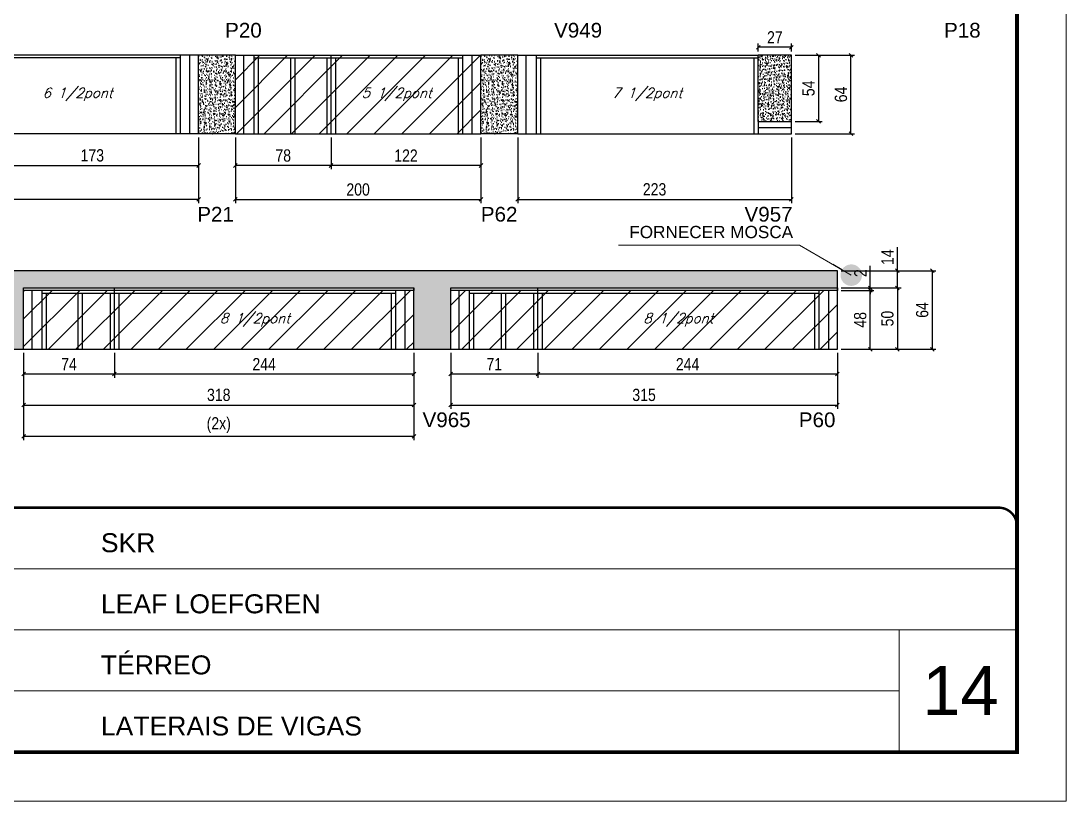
# Model space of a CAD drawing. Extents: x 3309 to 9563, y -2522 to 14608.
# Drawn here: x 5541 to 6393, y 10112 to 10748 of the extents above; entities that cross this region are included whole.
import ezdxf

# ---------------------------------------------------------------- set-up
doc = ezdxf.new("R2010")
doc.units = 0
doc.linetypes.add('CONTINUO', pattern=[0])
doc.linetypes.add('DASHED', pattern=[0.75, 0.5, -0.25])
for name, color, linetype in [('5', 5, 'Continuous'), ('COTA', 241, 'Continuous'), ('Painéis', 200, 'Continuous'), ('SARR_2.2x10', 60, 'Continuous'), ('SARR_2.2x7', 40, 'Continuous'), ('SARR_3.5x7', 81, 'Continuous'), ('texto', 7, 'Continuous')]:
    doc.layers.add(name, color=color, linetype=linetype)
for name, color, linetype, lineweight in [('CARIMBO', 255, 'Continuous', 9), ('Folhas', 255, 'Continuous', 9), ('Hachura', 251, 'Continuous', 9), ('SARRAFO DE PRESSAO', 251, 'DASHED', 9)]:
    doc.layers.add(name, color=color, linetype=linetype, lineweight=lineweight)
doc.styles.add('ARIAL', font='arial.ttf')
doc.styles.add('COTA TECNICA', font='techl___.ttf', dxfattribs={"height": 10})
doc.styles.add('Romans', font='romans.shx')
doc.styles.get("Standard").update_dxf_attribs({"font": 'arial.ttf'})
doc.dimstyles.new('3x', dxfattribs={"dimtxt": 10, "dimasz": 5, "dimexe": 7, "dimexo": 5, "dimgap": 4, "dimtad": 1, "dimdec": 4, "dimlfac": 0.333333, "dimdsep": 46, "dimtxsty": 'Standard', "dimblk": 'DOT', "dimcen": 0.09, "dimclrd": 1, "dimclre": 1, "dimclrt": 2, "dimadec": 0, "dimazin": 2, "dimtfac": 1, "dimtdec": 4, "dimtmove": 0, "dimatfit": 3, "dimldrblk": 'DOT', "dimfxl": 1, "dimtolj": 1, "dimtzin": 0, "dimlwd": 9, "dimlwe": 9, "dimarcsym": 0})
doc.dimstyles.new('PAINEL', dxfattribs={"dimtxt": 10, "dimasz": 3, "dimexe": 3, "dimexo": 3, "dimgap": 3, "dimtad": 1, "dimdec": 1, "dimzin": 12, "dimdsep": 46, "dimtxsty": 'COTA TECNICA', "dimblk1": 'OBLIQUE', "dimblk2": 'OBLIQUE', "dimsah": 1, "dimcen": 0.9, "dimclrd": 4, "dimclre": 4, "dimclrt": 240, "dimadec": 1, "dimazin": 3, "dimtfac": 1, "dimtdec": 1, "dimtmove": 0, "dimatfit": 3, "dimfxl": 1, "dimtolj": 1, "dimtzin": 12, "dimarcsym": 0})

# ---------------------------------------------------------------- blocks, each defined once
blk = doc.blocks.new('9999999999')
at = {"color": 30, "linetype": 'CONTINUO'}
for p, q in [((98564.56, 34379.64), (99583.98, 34379.64)), ((98564.56, 34329.83), (99487.98, 34329.83)), ((99583.98, 34329.83), (99487.98, 34329.83)), ((99487.98, 34329.83), (99487.98, 34230.21)), ((98564.56, 34280.02), (99487.98, 34280.02))]:
    blk.add_line(p, q, dxfattribs=at)
at = {"color": 30, "linetype": 'CONTINUO', "const_width": 2}
blk.add_lwpolyline([(99583.98, 34230.21), (99583.98, 34414.45, 0.414214), (99568.98, 34429.45), (98228.98, 34429.45, 0.414214), (98213.98, 34414.45), (98213.98, 34245.21, 0.414214), (98228.98, 34230.21), (99583.98, 34230.21)], format="xyb", dxfattribs=at)
at = {"layer": 'Folhas'}
blk.add_lwpolyline([(98138.98, 34190.21), (99623.98, 34190.21), (99623.98, 35240.21), (98138.98, 35240.21)], close=True, dxfattribs=at)
at = {"layer": 'Folhas', "color": 30, "const_width": 3}
blk.add_lwpolyline([(98213.98, 34230.21), (99583.98, 34230.21), (99583.98, 35200.21), (98213.98, 35200.21)], close=True, dxfattribs=at)
at = {"color": 7, "linetype": 'Continuous', "ltscale": 5, "style": 'ARIAL'}
for s, height, p in [('SKR', 15.483, (98837.68, 34393.13)), ('LEAF LOEFGREN', 15.4829, (98837.68, 34343.32)), ('TÉRREO', 15.483, (98837.68, 34293.51)), ('LATERAIS DE VIGAS', 15.4829, (98837.68, 34243.7))]:
    blk.add_text(s, height=height, dxfattribs=at).set_placement(p)
blk = doc.blocks.new('_Oblique')
at = {"color": 0, "linetype": 'ByBlock', "lineweight": -2}
blk.add_line((-0.5, -0.5), (0.5, 0.5), dxfattribs=at)
blk = doc.blocks.new('*D1608')
at = {"layer": 'COTA', "color": 4, "linetype": 'ByBlock', "lineweight": -2, "transparency": 16777216}
for p, q in [((5025.13, 10653.24), (5025.13, 10599.61)), ((5686.13, 10653.24), (5686.13, 10599.61)), ((5686.13, 10602.61), (5025.13, 10602.61))]:
    blk.add_line(p, q, dxfattribs=at)
at = {"layer": 'Defpoints', "color": 0, "linetype": 'ByBlock', "transparency": 16777216}
for p in [(5025.13, 10656.24), (5686.13, 10656.24), (5025.13, 10602.61)]:
    blk.add_point(p, dxfattribs=at)
at = {"layer": 'COTA', "color": 4, "linetype": 'ByBlock', "lineweight": -2, "transparency": 16777216, "xscale": 3, "yscale": 3, "zscale": 3, "rotation": 180}
blk.add_blockref('_Oblique', (5025.13, 10602.61), dxfattribs=at)
at = {"layer": 'COTA', "color": 4, "linetype": 'ByBlock', "lineweight": -2, "transparency": 16777216, "xscale": 3, "yscale": 3, "zscale": 3}
blk.add_blockref('_Oblique', (5686.13, 10602.61), dxfattribs=at)
at = {"layer": 'COTA', "color": 240, "linetype": 'ByBlock', "transparency": 16777216, "insert": (5355.63, 10610.71), "char_height": 10, "attachment_point": 5, "style": 'COTA TECNICA'}
blk.add_mtext('\\A1;661', dxfattribs=at)
blk = doc.blocks.new('*D1609')
at = {"layer": 'COTA', "color": 4, "lineweight": -2, "transparency": 16777216}
for p, q in [((5513.13, 10653.24), (5513.13, 10627.32)), ((5686.13, 10653.24), (5686.13, 10627.32)), ((5513.13, 10630.32), (5686.13, 10630.32))]:
    blk.add_line(p, q, dxfattribs=at)
at = {"layer": 'Defpoints', "color": 0, "transparency": 16777216}
for p in [(5513.13, 10656.24, 0), (5686.13, 10656.24, 0), (5686.13, 10630.32)]:
    blk.add_point(p, dxfattribs=at)
at = {"layer": 'COTA', "color": 4, "lineweight": -2, "transparency": 16777216, "xscale": 3, "yscale": 3, "zscale": 3, "rotation": 180}
blk.add_blockref('_Oblique', (5513.13, 10630.32), dxfattribs=at)
at = {"layer": 'COTA', "color": 4, "lineweight": -2, "transparency": 16777216, "xscale": 3, "yscale": 3, "zscale": 3}
blk.add_blockref('_Oblique', (5686.13, 10630.32), dxfattribs=at)
at = {"layer": 'COTA', "color": 240, "transparency": 16777216, "insert": (5599.63, 10638.54), "char_height": 10, "attachment_point": 5, "style": 'COTA TECNICA'}
blk.add_mtext('\\A1;173', dxfattribs=at)
blk = doc.blocks.new('*D1611')
at = {"layer": 'COTA', "color": 4, "linetype": 'ByBlock', "lineweight": -2, "transparency": 16777216}
for p, q in [((5716.13, 10653.24), (5716.13, 10599.61)), ((5916.13, 10653.24), (5916.13, 10599.61)), ((5716.13, 10602.61), (5916.13, 10602.61))]:
    blk.add_line(p, q, dxfattribs=at)
at = {"layer": 'Defpoints', "color": 0, "linetype": 'ByBlock', "transparency": 16777216}
for p in [(5716.13, 10656.24), (5916.13, 10656.24), (5916.13, 10602.61)]:
    blk.add_point(p, dxfattribs=at)
at = {"layer": 'COTA', "color": 4, "linetype": 'ByBlock', "lineweight": -2, "transparency": 16777216, "xscale": 3, "yscale": 3, "zscale": 3, "rotation": 180}
blk.add_blockref('_Oblique', (5716.13, 10602.61), dxfattribs=at)
at = {"layer": 'COTA', "color": 4, "linetype": 'ByBlock', "lineweight": -2, "transparency": 16777216, "xscale": 3, "yscale": 3, "zscale": 3}
blk.add_blockref('_Oblique', (5916.13, 10602.61), dxfattribs=at)
at = {"layer": 'COTA', "color": 240, "linetype": 'ByBlock', "transparency": 16777216, "insert": (5816.13, 10610.71), "char_height": 10, "attachment_point": 5, "style": 'COTA TECNICA'}
blk.add_mtext('\\A1;200', dxfattribs=at)
blk = doc.blocks.new('*D1612')
at = {"layer": 'COTA', "color": 4, "lineweight": -2, "transparency": 16777216}
for p, q in [((5794.13, 10653.24), (5794.13, 10627.32)), ((5916.13, 10653.24), (5916.13, 10627.32)), ((5916.13, 10630.32), (5794.13, 10630.32))]:
    blk.add_line(p, q, dxfattribs=at)
at = {"layer": 'Defpoints', "color": 0, "transparency": 16777216}
for p in [(5794.13, 10656.24), (5916.13, 10656.24), (5794.13, 10630.32)]:
    blk.add_point(p, dxfattribs=at)
at = {"layer": 'COTA', "color": 4, "lineweight": -2, "transparency": 16777216, "xscale": 3, "yscale": 3, "zscale": 3, "rotation": 180}
blk.add_blockref('_Oblique', (5794.13, 10630.32), dxfattribs=at)
at = {"layer": 'COTA', "color": 4, "lineweight": -2, "transparency": 16777216, "xscale": 3, "yscale": 3, "zscale": 3}
blk.add_blockref('_Oblique', (5916.13, 10630.32), dxfattribs=at)
at = {"layer": 'COTA', "color": 240, "transparency": 16777216, "insert": (5855.13, 10638.38), "char_height": 10, "attachment_point": 5, "style": 'COTA TECNICA'}
blk.add_mtext('\\A1;122', dxfattribs=at)
blk = doc.blocks.new('*D1613')
at = {"layer": 'COTA', "color": 4, "lineweight": -2, "transparency": 16777216}
for p, q in [((5716.13, 10653.24), (5716.13, 10627.32)), ((5794.13, 10653.24), (5794.13, 10627.32)), ((5794.13, 10630.32), (5716.13, 10630.32))]:
    blk.add_line(p, q, dxfattribs=at)
at = {"layer": 'Defpoints', "color": 0, "transparency": 16777216}
for p in [(5716.13, 10656.24), (5794.13, 10656.24), (5716.13, 10630.32)]:
    blk.add_point(p, dxfattribs=at)
at = {"layer": 'COTA', "color": 4, "lineweight": -2, "transparency": 16777216, "xscale": 3, "yscale": 3, "zscale": 3, "rotation": 180}
blk.add_blockref('_Oblique', (5716.13, 10630.32), dxfattribs=at)
at = {"layer": 'COTA', "color": 4, "lineweight": -2, "transparency": 16777216, "xscale": 3, "yscale": 3, "zscale": 3}
blk.add_blockref('_Oblique', (5794.13, 10630.32), dxfattribs=at)
at = {"layer": 'COTA', "color": 240, "transparency": 16777216, "insert": (5755.13, 10638.42), "char_height": 10, "attachment_point": 5, "style": 'COTA TECNICA'}
blk.add_mtext('\\A1;78', dxfattribs=at)
blk = doc.blocks.new('*D1614')
at = {"layer": 'COTA', "color": 4, "linetype": 'ByBlock', "lineweight": -2, "transparency": 16777216}
for p, q in [((5946.13, 10653.24), (5946.13, 10599.61)), ((6169.13, 10653.24), (6169.13, 10599.61)), ((5946.13, 10602.61), (6169.13, 10602.61))]:
    blk.add_line(p, q, dxfattribs=at)
at = {"layer": 'Defpoints', "color": 0, "linetype": 'ByBlock', "transparency": 16777216}
for p in [(5946.13, 10656.24), (6169.13, 10656.24), (6169.13, 10602.61)]:
    blk.add_point(p, dxfattribs=at)
at = {"layer": 'COTA', "color": 4, "linetype": 'ByBlock', "lineweight": -2, "transparency": 16777216, "xscale": 3, "yscale": 3, "zscale": 3, "rotation": 180}
blk.add_blockref('_Oblique', (5946.13, 10602.61), dxfattribs=at)
at = {"layer": 'COTA', "color": 4, "linetype": 'ByBlock', "lineweight": -2, "transparency": 16777216, "xscale": 3, "yscale": 3, "zscale": 3}
blk.add_blockref('_Oblique', (6169.13, 10602.61), dxfattribs=at)
at = {"layer": 'COTA', "color": 240, "linetype": 'ByBlock', "transparency": 16777216, "insert": (6057.63, 10610.83), "char_height": 10, "attachment_point": 5, "style": 'COTA TECNICA'}
blk.add_mtext('\\A1;223', dxfattribs=at)
blk = doc.blocks.new('*D1616')
at = {"layer": 'COTA', "color": 4, "lineweight": -2, "transparency": 16777216}
for p, q in [((6172.13, 10720.24), (6220.57, 10720.24)), ((6217.57, 10656.24), (6217.57, 10720.24)), ((6172.13, 10656.24), (6220.57, 10656.24))]:
    blk.add_line(p, q, dxfattribs=at)
at = {"layer": 'Defpoints', "color": 0, "transparency": 16777216}
for p in [(6169.13, 10720.24, 0), (6217.57, 10720.24), (6169.13, 10656.24, 0)]:
    blk.add_point(p, dxfattribs=at)
at = {"layer": 'COTA', "color": 4, "lineweight": -2, "transparency": 16777216, "xscale": 3, "yscale": 3, "zscale": 3}
for p, rotation in [((6217.57, 10720.24), 90), ((6217.57, 10656.24), 270)]:
    blk.add_blockref('_Oblique', p, dxfattribs=dict(at, rotation=rotation))
at = {"layer": 'COTA', "color": 240, "transparency": 16777216, "insert": (6209.47, 10688.24), "char_height": 10, "attachment_point": 5, "rotation": 90, "style": 'COTA TECNICA'}
blk.add_mtext('\\A1;64', dxfattribs=at)
blk = doc.blocks.new('*D1617')
at = {"layer": 'COTA', "color": 4, "lineweight": -2, "transparency": 16777216}
for p, q in [((6172.13, 10720.24), (6194.17, 10720.24)), ((6191.17, 10720.24), (6191.17, 10666.24)), ((6172.13, 10666.24), (6194.17, 10666.24))]:
    blk.add_line(p, q, dxfattribs=at)
at = {"layer": 'Defpoints', "color": 0, "transparency": 16777216}
for p in [(6169.13, 10720.24, 0), (6169.13, 10666.24, 0), (6191.17, 10666.24)]:
    blk.add_point(p, dxfattribs=at)
at = {"layer": 'COTA', "color": 4, "lineweight": -2, "transparency": 16777216, "xscale": 3, "yscale": 3, "zscale": 3}
for p, rotation in [((6191.17, 10720.24), 90), ((6191.17, 10666.24), 270)]:
    blk.add_blockref('_Oblique', p, dxfattribs=dict(at, rotation=rotation))
at = {"layer": 'COTA', "color": 240, "transparency": 16777216, "insert": (6183.06, 10693.24), "char_height": 10, "attachment_point": 5, "rotation": 90, "style": 'COTA TECNICA'}
blk.add_mtext('\\A1;54', dxfattribs=at)
blk = doc.blocks.new('*D1618')
at = {"layer": 'COTA', "color": 4, "lineweight": -2, "transparency": 16777216}
for p, q in [((6142.13, 10723.24), (6142.13, 10729.71)), ((6169.13, 10723.24), (6169.13, 10729.71)), ((6169.13, 10726.71), (6142.13, 10726.71))]:
    blk.add_line(p, q, dxfattribs=at)
at = {"layer": 'Defpoints', "color": 0, "transparency": 16777216}
for p in [(6142.13, 10726.71), (6142.13, 10720.24, 0), (6169.13, 10720.24, 0)]:
    blk.add_point(p, dxfattribs=at)
at = {"layer": 'COTA', "color": 4, "lineweight": -2, "transparency": 16777216, "xscale": 3, "yscale": 3, "zscale": 3, "rotation": 180}
blk.add_blockref('_Oblique', (6142.13, 10726.71), dxfattribs=at)
at = {"layer": 'COTA', "color": 4, "lineweight": -2, "transparency": 16777216, "xscale": 3, "yscale": 3, "zscale": 3}
blk.add_blockref('_Oblique', (6169.13, 10726.71), dxfattribs=at)
at = {"layer": 'COTA', "color": 240, "transparency": 16777216, "insert": (6155.63, 10734.79), "char_height": 10, "attachment_point": 5, "style": 'COTA TECNICA'}
blk.add_mtext('\\A1;27', dxfattribs=at)
blk = doc.blocks.new('*D1622')
at = {"layer": 'COTA', "color": 4, "linetype": 'ByBlock', "lineweight": -2, "transparency": 16777216}
for p, q in [((5543.63, 10477.52), (5543.63, 10432.03)), ((5861.59, 10477.52), (5861.59, 10432.03)), ((5543.63, 10435.03), (5861.59, 10435.03))]:
    blk.add_line(p, q, dxfattribs=at)
at = {"layer": 'Defpoints', "color": 0, "linetype": 'ByBlock', "transparency": 16777216}
for p in [(5543.63, 10480.52), (5861.59, 10480.52), (5861.59, 10435.03)]:
    blk.add_point(p, dxfattribs=at)
at = {"layer": 'COTA', "color": 4, "linetype": 'ByBlock', "lineweight": -2, "transparency": 16777216, "xscale": 3, "yscale": 3, "zscale": 3, "rotation": 180}
blk.add_blockref('_Oblique', (5543.63, 10435.03), dxfattribs=at)
at = {"layer": 'COTA', "color": 4, "linetype": 'ByBlock', "lineweight": -2, "transparency": 16777216, "xscale": 3, "yscale": 3, "zscale": 3}
blk.add_blockref('_Oblique', (5861.59, 10435.03), dxfattribs=at)
at = {"layer": 'COTA', "color": 240, "linetype": 'ByBlock', "transparency": 16777216, "insert": (5702.61, 10443.27), "char_height": 10, "attachment_point": 5, "style": 'COTA TECNICA'}
blk.add_mtext('\\A1;318', dxfattribs=at)
blk = doc.blocks.new('*D1623')
at = {"layer": 'COTA', "color": 4, "lineweight": -2, "transparency": 16777216}
for p, q in [((5617.59, 10477.52), (5617.59, 10457.28)), ((5861.59, 10477.52), (5861.59, 10457.28)), ((5861.59, 10460.28), (5617.59, 10460.28))]:
    blk.add_line(p, q, dxfattribs=at)
at = {"layer": 'Defpoints', "color": 0, "transparency": 16777216}
for p in [(5617.59, 10480.52), (5861.59, 10480.52), (5617.59, 10460.28)]:
    blk.add_point(p, dxfattribs=at)
at = {"layer": 'COTA', "color": 4, "lineweight": -2, "transparency": 16777216, "xscale": 3, "yscale": 3, "zscale": 3, "rotation": 180}
blk.add_blockref('_Oblique', (5617.59, 10460.28), dxfattribs=at)
at = {"layer": 'COTA', "color": 4, "lineweight": -2, "transparency": 16777216, "xscale": 3, "yscale": 3, "zscale": 3}
blk.add_blockref('_Oblique', (5861.59, 10460.28), dxfattribs=at)
at = {"layer": 'COTA', "color": 240, "transparency": 16777216, "insert": (5739.59, 10468.35), "char_height": 10, "attachment_point": 5, "style": 'COTA TECNICA'}
blk.add_mtext('\\A1;244', dxfattribs=at)
blk = doc.blocks.new('*D1624')
at = {"layer": 'COTA', "color": 4, "lineweight": -2, "transparency": 16777216}
for p, q in [((5543.63, 10477.52), (5543.63, 10457.28)), ((5617.59, 10477.52), (5617.59, 10457.28)), ((5617.59, 10460.28), (5543.63, 10460.28))]:
    blk.add_line(p, q, dxfattribs=at)
at = {"layer": 'Defpoints', "color": 0, "transparency": 16777216}
for p in [(5543.63, 10480.52), (5617.59, 10480.52), (5543.63, 10460.28)]:
    blk.add_point(p, dxfattribs=at)
at = {"layer": 'COTA', "color": 4, "lineweight": -2, "transparency": 16777216, "xscale": 3, "yscale": 3, "zscale": 3, "rotation": 180}
blk.add_blockref('_Oblique', (5543.63, 10460.28), dxfattribs=at)
at = {"layer": 'COTA', "color": 4, "lineweight": -2, "transparency": 16777216, "xscale": 3, "yscale": 3, "zscale": 3}
blk.add_blockref('_Oblique', (5617.59, 10460.28), dxfattribs=at)
at = {"layer": 'COTA', "color": 240, "transparency": 16777216, "insert": (5580.61, 10468.35), "char_height": 10, "attachment_point": 5, "style": 'COTA TECNICA'}
blk.add_mtext('\\A1;74', dxfattribs=at)
blk = doc.blocks.new('*D1625')
at = {"layer": 'COTA', "color": 4, "linetype": 'ByBlock', "lineweight": -2, "transparency": 16777216}
for p, q in [((5891.59, 10477.52), (5891.59, 10432.03)), ((6206.55, 10477.52), (6206.55, 10432.03)), ((5891.59, 10435.03), (6206.55, 10435.03))]:
    blk.add_line(p, q, dxfattribs=at)
at = {"layer": 'Defpoints', "color": 0, "linetype": 'ByBlock', "transparency": 16777216}
for p in [(5891.59, 10480.52), (6206.55, 10480.52), (6206.55, 10435.03)]:
    blk.add_point(p, dxfattribs=at)
at = {"layer": 'COTA', "color": 4, "linetype": 'ByBlock', "lineweight": -2, "transparency": 16777216, "xscale": 3, "yscale": 3, "zscale": 3, "rotation": 180}
blk.add_blockref('_Oblique', (5891.59, 10435.03), dxfattribs=at)
at = {"layer": 'COTA', "color": 4, "linetype": 'ByBlock', "lineweight": -2, "transparency": 16777216, "xscale": 3, "yscale": 3, "zscale": 3}
blk.add_blockref('_Oblique', (6206.55, 10435.03), dxfattribs=at)
at = {"layer": 'COTA', "color": 240, "linetype": 'ByBlock', "transparency": 16777216, "insert": (6049.07, 10443.25), "char_height": 10, "attachment_point": 5, "style": 'COTA TECNICA'}
blk.add_mtext('\\A1;315', dxfattribs=at)
blk = doc.blocks.new('*D1626')
at = {"layer": 'COTA', "color": 4, "lineweight": -2, "transparency": 16777216}
for p, q in [((5962.55, 10477.52), (5962.55, 10457.28)), ((6206.55, 10477.52), (6206.55, 10457.28)), ((6206.55, 10460.28), (5962.55, 10460.28))]:
    blk.add_line(p, q, dxfattribs=at)
at = {"layer": 'Defpoints', "color": 0, "transparency": 16777216}
for p in [(5962.55, 10480.52), (6206.55, 10480.52), (5962.55, 10460.28)]:
    blk.add_point(p, dxfattribs=at)
at = {"layer": 'COTA', "color": 4, "lineweight": -2, "transparency": 16777216, "xscale": 3, "yscale": 3, "zscale": 3, "rotation": 180}
blk.add_blockref('_Oblique', (5962.55, 10460.28), dxfattribs=at)
at = {"layer": 'COTA', "color": 4, "lineweight": -2, "transparency": 16777216, "xscale": 3, "yscale": 3, "zscale": 3}
blk.add_blockref('_Oblique', (6206.55, 10460.28), dxfattribs=at)
at = {"layer": 'COTA', "color": 240, "transparency": 16777216, "insert": (6084.55, 10468.35), "char_height": 10, "attachment_point": 5, "style": 'COTA TECNICA'}
blk.add_mtext('\\A1;244', dxfattribs=at)
blk = doc.blocks.new('*D1627')
at = {"layer": 'COTA', "color": 4, "lineweight": -2, "transparency": 16777216}
for p, q in [((5891.59, 10477.52), (5891.59, 10457.28)), ((5962.55, 10477.52), (5962.55, 10457.28)), ((5962.55, 10460.28), (5891.59, 10460.28))]:
    blk.add_line(p, q, dxfattribs=at)
at = {"layer": 'Defpoints', "color": 0, "transparency": 16777216}
for p in [(5891.59, 10480.52), (5962.55, 10480.52), (5891.59, 10460.28)]:
    blk.add_point(p, dxfattribs=at)
at = {"layer": 'COTA', "color": 4, "lineweight": -2, "transparency": 16777216, "xscale": 3, "yscale": 3, "zscale": 3, "rotation": 180}
blk.add_blockref('_Oblique', (5891.59, 10460.28), dxfattribs=at)
at = {"layer": 'COTA', "color": 4, "lineweight": -2, "transparency": 16777216, "xscale": 3, "yscale": 3, "zscale": 3}
blk.add_blockref('_Oblique', (5962.55, 10460.28), dxfattribs=at)
at = {"layer": 'COTA', "color": 240, "transparency": 16777216, "insert": (5927.07, 10468.35), "char_height": 10, "attachment_point": 5, "style": 'COTA TECNICA'}
blk.add_mtext('\\A1;71', dxfattribs=at)
blk = doc.blocks.new('*D1628')
at = {"layer": 'COTA', "color": 4, "lineweight": -2, "transparency": 16777216}
for p, q in [((5543.63, 10477.52), (5543.63, 10406.41)), ((5861.59, 10477.52), (5861.59, 10406.41)), ((5861.59, 10409.41), (5543.63, 10409.41))]:
    blk.add_line(p, q, dxfattribs=at)
at = {"layer": 'Defpoints', "color": 0, "transparency": 16777216}
for p in [(5543.63, 10480.52, 0), (5861.59, 10480.52, 0), (5543.63, 10409.41)]:
    blk.add_point(p, dxfattribs=at)
at = {"layer": 'COTA', "color": 4, "lineweight": -2, "transparency": 16777216, "xscale": 3, "yscale": 3, "zscale": 3, "rotation": 180}
blk.add_blockref('_Oblique', (5543.63, 10409.41), dxfattribs=at)
at = {"layer": 'COTA', "color": 4, "lineweight": -2, "transparency": 16777216, "xscale": 3, "yscale": 3, "zscale": 3}
blk.add_blockref('_Oblique', (5861.59, 10409.41), dxfattribs=at)
at = {"layer": 'COTA', "color": 240, "transparency": 16777216, "insert": (5702.61, 10418.63), "char_height": 10, "attachment_point": 5, "style": 'COTA TECNICA'}
blk.add_mtext('\\A1;(2x)', dxfattribs=at)
blk = doc.blocks.new('_Dot')
at = {"color": 0, "linetype": 'ByBlock', "lineweight": -2}
blk.add_line((-0.5, 0), (-1, 0), dxfattribs=at)
at = {"color": 0, "linetype": 'ByBlock', "const_width": 0.5}
blk.add_lwpolyline([(-0.25, 0, 1), (0.25, 0, 1)], format="xyb", close=True, dxfattribs=at)
blk = doc.blocks.new('*D2584')
at = {"layer": 'COTA', "color": 4, "lineweight": -2, "transparency": 16777216}
for p, q in [((6209.55, 10530.52), (6258.43, 10530.52)), ((6255.43, 10530.52), (6255.43, 10480.52)), ((6209.55, 10480.52), (6258.43, 10480.52))]:
    blk.add_line(p, q, dxfattribs=at)
at = {"layer": 'Defpoints', "color": 0, "transparency": 16777216}
for p in [(6206.55, 10530.52, 0), (6206.55, 10480.52, 0), (6255.43, 10480.52)]:
    blk.add_point(p, dxfattribs=at)
at = {"layer": 'COTA', "color": 4, "lineweight": -2, "transparency": 16777216, "xscale": 3, "yscale": 3, "zscale": 3}
for p, rotation in [((6255.43, 10530.52), 90), ((6255.43, 10480.52), 270)]:
    blk.add_blockref('_Oblique', p, dxfattribs=dict(at, rotation=rotation))
at = {"layer": 'COTA', "color": 240, "transparency": 16777216, "insert": (6247.32, 10505.52), "char_height": 10, "attachment_point": 5, "rotation": 90, "style": 'COTA TECNICA'}
blk.add_mtext('\\A1;50', dxfattribs=at)
blk = doc.blocks.new('*D2585')
at = {"layer": 'COTA', "color": 4, "lineweight": -2, "transparency": 16777216}
for p, q in [((6255.43, 10544.52), (6255.43, 10563.64)), ((6209.55, 10544.52), (6258.43, 10544.52)), ((6255.43, 10530.52), (6255.43, 10544.52)), ((6209.55, 10530.52), (6258.43, 10530.52))]:
    blk.add_line(p, q, dxfattribs=at)
at = {"layer": 'Defpoints', "color": 0, "transparency": 16777216}
for p in [(6206.55, 10544.52, 0), (6255.43, 10544.52), (6206.55, 10530.52, 0)]:
    blk.add_point(p, dxfattribs=at)
at = {"layer": 'COTA', "color": 4, "lineweight": -2, "transparency": 16777216, "xscale": 3, "yscale": 3, "zscale": 3}
for p, rotation in [((6255.43, 10544.52), 90), ((6255.43, 10530.52), 270)]:
    blk.add_blockref('_Oblique', p, dxfattribs=dict(at, rotation=rotation))
at = {"layer": 'COTA', "color": 240, "transparency": 16777216, "insert": (6247.36, 10555.58), "char_height": 10, "attachment_point": 5, "rotation": 90, "style": 'COTA TECNICA'}
blk.add_mtext('\\A1;14', dxfattribs=at)
blk = doc.blocks.new('*D2586')
at = {"layer": 'COTA', "color": 4, "lineweight": -2, "transparency": 16777216}
for p, q in [((6209.55, 10528.52), (6236.3, 10528.52)), ((6233.3, 10480.52), (6233.3, 10528.52)), ((6209.55, 10480.52), (6236.3, 10480.52))]:
    blk.add_line(p, q, dxfattribs=at)
at = {"layer": 'Defpoints', "color": 0, "transparency": 16777216}
for p in [(6206.55, 10528.52, 0), (6233.3, 10528.52), (6206.55, 10480.52, 0)]:
    blk.add_point(p, dxfattribs=at)
at = {"layer": 'COTA', "color": 4, "lineweight": -2, "transparency": 16777216, "xscale": 3, "yscale": 3, "zscale": 3}
for p, rotation in [((6233.3, 10528.52), 90), ((6233.3, 10480.52), 270)]:
    blk.add_blockref('_Oblique', p, dxfattribs=dict(at, rotation=rotation))
at = {"layer": 'COTA', "color": 240, "transparency": 16777216, "insert": (6225.2, 10504.52), "char_height": 10, "attachment_point": 5, "rotation": 90, "style": 'COTA TECNICA'}
blk.add_mtext('\\A1;48', dxfattribs=at)
blk = doc.blocks.new('*D2587')
at = {"layer": 'COTA', "color": 4, "lineweight": -2, "transparency": 16777216}
for p, q in [((6233.3, 10530.52), (6233.3, 10548.63)), ((6209.55, 10530.52), (6236.3, 10530.52)), ((6209.55, 10528.52), (6236.3, 10528.52)), ((6233.3, 10528.52), (6233.3, 10530.52)), ((6233.3, 10528.52), (6233.3, 10525.52))]:
    blk.add_line(p, q, dxfattribs=at)
at = {"layer": 'Defpoints', "color": 0, "transparency": 16777216}
for p in [(6206.55, 10530.52, 0), (6206.55, 10528.52, 0), (6233.3, 10530.52)]:
    blk.add_point(p, dxfattribs=at)
at = {"layer": 'COTA', "color": 4, "lineweight": -2, "transparency": 16777216, "xscale": 3, "yscale": 3, "zscale": 3}
for p, rotation in [((6233.3, 10530.52), 270), ((6233.3, 10528.52), 90)]:
    blk.add_blockref('_Oblique', p, dxfattribs=dict(at, rotation=rotation))
at = {"layer": 'COTA', "color": 240, "transparency": 16777216, "insert": (6225.3, 10542.58), "char_height": 10, "attachment_point": 5, "rotation": 90, "style": 'COTA TECNICA'}
blk.add_mtext('\\A1;2', dxfattribs=at)
blk = doc.blocks.new('*D2583')
at = {"layer": 'COTA', "color": 4, "lineweight": -2, "transparency": 16777216}
for p, q in [((6209.55, 10544.52), (6286.79, 10544.52)), ((6283.79, 10544.52), (6283.79, 10480.52)), ((6209.55, 10480.52), (6286.79, 10480.52))]:
    blk.add_line(p, q, dxfattribs=at)
at = {"layer": 'Defpoints', "color": 0, "transparency": 16777216}
for p in [(6206.55, 10544.52, 0), (6206.55, 10480.52, 0), (6283.79, 10480.52)]:
    blk.add_point(p, dxfattribs=at)
at = {"layer": 'COTA', "color": 4, "lineweight": -2, "transparency": 16777216, "xscale": 3, "yscale": 3, "zscale": 3}
for p, rotation in [((6283.79, 10544.52), 90), ((6283.79, 10480.52), 270)]:
    blk.add_blockref('_Oblique', p, dxfattribs=dict(at, rotation=rotation))
at = {"layer": 'COTA', "color": 240, "transparency": 16777216, "insert": (6275.69, 10512.52), "char_height": 10, "attachment_point": 5, "rotation": 90, "style": 'COTA TECNICA'}
blk.add_mtext('\\A1;64', dxfattribs=at)

msp = doc.modelspace()

# ---------------------------------------------------------------- hatches: boundary and pattern name
at = {"layer": 'COTA'}
h = msp.add_hatch(dxfattribs=at)
h.set_pattern_fill('AR-CONC', color=256, scale=0.03)
h.paths.add_polyline_path([(5716.13, 10720.24), (5686.13, 10720.24), (5686.13, 10656.24), (5716.13, 10656.24)])
h = msp.add_hatch(dxfattribs=at)
h.set_pattern_fill('AR-CONC', color=256, scale=0.03)
h.set_pattern_definition([(50, (230, -7e-12), (5.46554, -0.4781726), [0.5715, -6.2865]), (355, (230, -7e-12), (-1.0573026, 5.7317054), [0.4572, -5.0292175]), (100.451445, (230.4555, -0.04), (4.4082374, 5.2535326), [0.4857003, -5.3427073]), (46.1842, (230, 1.524), (8.1323712, -1.26127), [0.85725, -9.42975]), (96.63556, (230.678, 1.419), (7.122124, 7.4227837), [0.7285507, -8.014068]), (351.18415, (230, 1.524), (7.122124, 7.422784), [0.685799, -7.543792]), (21, (230.762, 1.143), (4.5484317, -3.067956), [0.5715, -6.2865]), (326, (230.762, 1.143), (1.8540609, 5.525639), [0.4572, -5.0292]), (71.451445, (231.141, 0.8873), (6.4024926, 2.457683), [0.4857003, -5.3426981]), (37.5, (230, -7e-12), (0.0926581, 2.53665117), [0, -4.96824, 0, -5.1054, 0, -5.04825]), (7.5, (230, -7e-12), (2.0045899, 3.00541724), [0, -2.91084, 0, -4.85394, 0, -1.92405]), (327.5, (228.3007, -7e-12), (4.06771786, -0.17186232), [0, -1.905, 0, -5.9436, 0, -7.8867]), (317.5, (227.5387, -7e-12), (4.4438754, 0.7627947), [0, -2.4765, 0, -3.94716, 0, -5.6007])])
h.paths.add_polyline_path([(5946.13, 10720.24), (5916.13, 10720.24), (5916.13, 10656.24), (5946.13, 10656.24)])
h = msp.add_hatch(dxfattribs=at)
h.set_pattern_fill('AR-CONC', color=256, scale=0.03)
h.paths.add_polyline_path([(6169.13, 10720.24), (6142.13, 10720.24), (6142.13, 10666.24), (6169.13, 10666.24)])
h = msp.add_hatch(dxfattribs=at)
h.set_pattern_fill('AR-CONC', color=256, scale=0.03)
h.paths.add_polyline_path([(5861.59, 10480.52), (5891.59, 10480.52), (5891.59, 10530.52), (6206.55, 10530.52), (6206.55, 10544.52), (5221.13, 10544.52), (5221.13, 10480.52), (5251.13, 10480.52), (5251.13, 10530.52), (5513.63, 10530.52), (5513.63, 10480.52), (5543.63, 10480.52), (5543.63, 10530.52), (5861.59, 10530.52)])
at = {"layer": 'Hachura'}
h = msp.add_hatch(dxfattribs=at)
h.set_pattern_fill('ANSI31', color=256, scale=5)
h.paths.add_polyline_path([(5794.13, 10720.24), (5716.13, 10720.24), (5716.13, 10656.24), (5794.13, 10656.24)])
h.paths.add_polyline_path([(5916.13, 10720.24), (5794.13, 10720.24), (5794.13, 10656.24), (5916.13, 10656.24)])
h.paths.add_polyline_path([(5373.13, 10530.52), (5251.13, 10530.52), (5251.13, 10480.52), (5373.13, 10480.52)])
h.paths.add_polyline_path([(5513.63, 10530.52), (5373.13, 10530.52), (5373.13, 10480.52), (5513.63, 10480.52)])
h.paths.add_polyline_path([(5617.59, 10528.52), (5543.63, 10528.52), (5543.63, 10480.52), (5617.59, 10480.52)])
h.paths.add_polyline_path([(5861.59, 10528.52), (5617.59, 10528.52), (5617.59, 10480.52), (5861.59, 10480.52)])
h.paths.add_polyline_path([(5965.55, 10528.52), (5891.59, 10528.52), (5891.59, 10480.52), (5965.55, 10480.52)])
h.paths.add_polyline_path([(6206.55, 10528.52), (5965.55, 10528.52), (5965.55, 10480.52), (6206.55, 10480.52)])

# ---------------------------------------------------------------- linework, layer by layer
at = {"layer": 'COTA'}
for p, q in [((5716.13, 10720.24, 0), (5686.13, 10720.24, 0)), ((5946.13, 10720.24, 0), (5916.13, 10720.24, 0)), ((6169.13, 10720.24, 0), (6142.13, 10720.24, 0)), ((6169.13, 10666.24, 0), (6169.13, 10720.24, 0)), ((6142.13, 10666.24, 0), (6142.13, 10656.24, 0)), ((5716.13, 10656.24, 0), (5686.13, 10656.24, 0)), ((5946.13, 10656.24, 0), (5916.13, 10656.24, 0)), ((6206.55, 10544.52, 0), (5221.13, 10544.52, 0)), ((6206.55, 10530.52, 0), (6206.55, 10544.52, 0)), ((5513.63, 10480.52, 0), (5543.63, 10480.52, 0)), ((5861.59, 10480.52, 0), (5891.59, 10480.52, 0))]:
    msp.add_line(p, q, dxfattribs=at)
at = {"layer": 'Painéis', "linetype": 'ByBlock'}
for p, q in [((5686.13, 10720.24, 0), (5059.63, 10720.24, 0)), ((5686.13, 10656.24, 0), (5686.13, 10720.24, 0)), ((5716.13, 10720.24, 0), (5916.13, 10720.24, 0)), ((5716.13, 10656.24, 0), (5716.13, 10720.24, 0)), ((5794.13, 10656.24, 0), (5794.13, 10720.24, 0)), ((5916.13, 10656.24, 0), (5916.13, 10720.24, 0)), ((5946.13, 10720.24, 0), (6142.13, 10720.24, 0)), ((5946.13, 10656.24, 0), (5946.13, 10720.24, 0)), ((6142.13, 10666.24, 0), (6142.13, 10720.24, 0)), ((6142.13, 10666.24, 0), (6169.13, 10666.24, 0)), ((6169.13, 10656.24, 0), (6169.13, 10666.24, 0)), ((5686.13, 10656.24, 0), (5025.13, 10656.24, 0)), ((5716.13, 10656.24, 0), (5916.13, 10656.24, 0)), ((5946.13, 10656.24, 0), (6169.13, 10656.24, 0)), ((5543.63, 10530.52, 0), (5861.59, 10530.52, 0)), ((5543.63, 10480.52, 0), (5543.63, 10530.52, 0)), ((5617.59, 10480.52, 0), (5617.59, 10530.52, 0)), ((5861.59, 10480.52, 0), (5861.59, 10530.52, 0)), ((5891.59, 10530.52, 0), (6206.55, 10530.52, 0)), ((5891.59, 10480.52, 0), (5891.59, 10530.52, 0)), ((5962.55, 10480.52, 0), (5962.55, 10530.52, 0)), ((6206.55, 10480.52, 0), (6206.55, 10530.52, 0)), ((5543.63, 10480.52, 0), (5861.59, 10480.52, 0)), ((5891.59, 10480.52, 0), (6206.55, 10480.52, 0))]:
    msp.add_line(p, q, dxfattribs=at)
at = {"layer": 'Painéis', "linetype": 'ByBlock', "elevation": 0}
for points in [[(5861.59, 10528.52), (5543.63, 10528.52), (5543.63, 10530.52), (5861.59, 10530.52)], [(6206.55, 10528.52), (5891.59, 10528.52), (5891.59, 10530.52), (6206.55, 10530.52)]]:
    msp.add_lwpolyline(points, close=True, dxfattribs=at)
at = {"layer": 'SARR_2.2x10'}
msp.add_line((6142.13, 10661.24, 0), (6169.13, 10661.24, 0), dxfattribs=at)
at = {"layer": 'SARR_2.2x7', "linetype": 'Continuous'}
for p, q in [((5679.13, 10656.24, 0), (5679.13, 10720.24, 0)), ((5723.13, 10656.24, 0), (5723.13, 10720.24, 0)), ((5909.13, 10656.24, 0), (5909.13, 10720.24, 0)), ((5953.13, 10656.24, 0), (5953.13, 10720.24, 0)), ((5671.13, 10718.04, 0), (5513.13, 10718.04, 0)), ((5731.13, 10718.04, 0), (5794.13, 10718.04, 0)), ((5794.13, 10718.04, 0), (5901.13, 10718.04, 0)), ((5961.13, 10718.04, 0), (6142.13, 10718.04, 0)), ((5550.63, 10480.52, 0), (5550.63, 10528.52, 0)), ((5558.63, 10526.32, 0), (5617.59, 10526.32, 0)), ((5617.59, 10526.32, 0), (5846.59, 10526.32, 0)), ((5854.59, 10480.52, 0), (5854.59, 10528.52, 0)), ((5898.59, 10480.52, 0), (5898.59, 10528.52, 0)), ((5906.59, 10526.32, 0), (5962.55, 10526.32, 0)), ((5962.55, 10526.32, 0), (6191.55, 10526.32, 0)), ((6199.55, 10480.52, 0), (6199.55, 10528.52, 0))]:
    msp.add_line(p, q, dxfattribs=at)
at = {"layer": 'SARR_3.5x7'}
for p, q in [((5671.13, 10720.24, 0), (5671.13, 10656.24, 0)), ((5731.13, 10720.24, 0), (5731.13, 10656.24, 0)), ((5901.13, 10720.24, 0), (5901.13, 10656.24, 0)), ((5961.13, 10720.24, 0), (5961.13, 10656.24, 0)), ((5667.63, 10718.04, 0), (5667.63, 10656.24, 0)), ((5734.63, 10718.04, 0), (5734.63, 10656.24, 0)), ((5760.98, 10718.04, 0), (5760.98, 10656.24, 0)), ((5764.48, 10718.04, 0), (5764.48, 10656.24, 0)), ((5790.63, 10718.04, 0), (5790.63, 10656.24, 0)), ((5797.63, 10718.04, 0), (5797.63, 10656.24, 0)), ((5897.63, 10718.04, 0), (5897.63, 10656.24, 0)), ((5964.63, 10718.04, 0), (5964.63, 10656.24, 0)), ((6138.63, 10718.04, 0), (6138.63, 10656.24, 0)), ((5558.63, 10528.52, 0), (5558.63, 10480.52, 0)), ((5562.13, 10526.32, 0), (5562.13, 10480.52, 0)), ((5587.81, 10526.32, 0), (5587.81, 10480.52, 0)), ((5591.31, 10526.32, 0), (5591.31, 10480.52, 0)), ((5614.09, 10526.32, 0), (5614.09, 10480.52, 0)), ((5621.09, 10526.32, 0), (5621.09, 10480.52, 0)), ((5843.09, 10526.32, 0), (5843.09, 10480.52, 0)), ((5846.59, 10528.52, 0), (5846.59, 10480.52, 0)), ((5906.59, 10528.52, 0), (5906.59, 10480.52, 0)), ((5910.09, 10526.32, 0), (5910.09, 10480.52, 0)), ((5932.77, 10526.32, 0), (5932.77, 10480.52, 0)), ((5936.27, 10526.32, 0), (5936.27, 10480.52, 0)), ((5959.05, 10526.32, 0), (5959.05, 10480.52, 0)), ((5966.05, 10526.32, 0), (5966.05, 10480.52, 0)), ((6188.05, 10526.32, 0), (6188.05, 10480.52, 0)), ((6191.55, 10528.52, 0), (6191.55, 10480.52, 0))]:
    msp.add_line(p, q, dxfattribs=at)

# ---------------------------------------------------------------- block references
at = {"layer": 'SARRAFO DE PRESSAO', "color": 6, "linetype": 'ByBlock'}
msp.add_blockref('9999999999', (-93231.11, -24078.07), dxfattribs=at)

# ---------------------------------------------------------------- texts
at = {"layer": '5', "linetype": 'Continuous'}
for s, rotation, p in [('P20', 0.00004, (5707.81, 10734.62, 0)), ('V949', 0.00004, (5975.77, 10734.62, 0)), ('P18', 0.00004, (6293.45, 10734.62, 0)), ('P21', 0.00004, (5685.12, 10584.6, 0)), ('P62', 0.00004, (5916.12, 10584.6, 0)), ('V957', 0.00004, (6130.9, 10584.6, 0)), ('V965', 359.99996, (5868.65, 10417.02, 0)), ('P60', 359.99996, (6175.16, 10417.02, 0))]:
    msp.add_text(s, height=12, rotation=rotation, dxfattribs=at).set_placement(p)
at = {"layer": 'CARIMBO', "style": 'ARIAL'}
for s, height, p in [('FORNECER MOSCA', 10, (6037.02, 10571.09)), ('14', 40, (6275.73, 10182.28))]:
    msp.add_text(s, height=height, dxfattribs=at).set_placement(p)
at = {"layer": 'texto', "color": 2, "char_height": 8, "attachment_point": 5, "style": 'Romans'}
for s, insert in [('{\\Q19;\\C256;6 1/2pont}', (5587.63, 10688.24, 0)), ('{\\Q19;\\C256;5 1/2pont}', (5847.63, 10688.24, 0)), ('{\\Q19;\\C256;7 1/2pont}', (6051.63, 10688.24, 0)), ('{\\Q19;\\C256;8 1/2pont}', (5732.09, 10504.52, 0)), ('{\\Q19;\\C256;8 1/2pont}', (6077.05, 10504.52, 0))]:
    msp.add_mtext(s, dxfattribs=dict(at, insert=insert))

# ---------------------------------------------------------------- dimensions: what is measured, and where the dimension line sits
at = {"layer": 'COTA'}
for base, p1, p2, picture, middle in [((6142.13, 10726.71), (6169.13, 10720.24, 0), (6142.13, 10720.24, 0), '*D1618', (6155.63, 10734.79)), ((5686.13, 10630.32), (5513.13, 10656.24, 0), (5686.13, 10656.24, 0), '*D1609', (5599.63, 10638.54))]:
    dim = msp.add_linear_dim(base=base, p1=p1, p2=p2, dimstyle='PAINEL', dxfattribs=at)
    dim.commit()
    dim.dimension.update_dxf_attribs({"geometry": picture, "text_midpoint": middle})
for base, p1, p2, angle, picture, middle in [((6217.57, 10720.24), (6169.13, 10656.24, 0), (6169.13, 10720.24, 0), 90, '*D1616', (6209.47, 10688.24)), ((6191.17, 10666.24), (6169.13, 10720.24, 0), (6169.13, 10666.24, 0), 90, '*D1617', (6183.06, 10693.24)), ((5794.13, 10630.32, 0), (5916.13, 10656.24, 0), (5794.13, 10656.24, 0), 180, '*D1612', (5855.13, 10638.38, 0)), ((6255.43, 10544.52), (6206.55, 10530.52, 0), (6206.55, 10544.52, 0), 90, '*D2585', (6247.36, 10555.58)), ((6233.3, 10530.52), (6206.55, 10528.52, 0), (6206.55, 10530.52, 0), 90, '*D2587', (6225.3, 10542.58)), ((6283.79, 10480.52), (6206.55, 10544.52, 0), (6206.55, 10480.52, 0), 90, '*D2583', (6275.69, 10512.52)), ((6255.43, 10480.52), (6206.55, 10530.52, 0), (6206.55, 10480.52, 0), 90, '*D2584', (6247.32, 10505.52)), ((6233.3, 10528.52), (6206.55, 10480.52, 0), (6206.55, 10528.52, 0), 90, '*D2586', (6225.2, 10504.52)), ((5617.59, 10460.28, 0), (5861.59, 10480.52, 0), (5617.59, 10480.52, 0), 180, '*D1623', (5739.59, 10468.35, 0)), ((5962.55, 10460.28, 0), (6206.55, 10480.52, 0), (5962.55, 10480.52, 0), 180, '*D1626', (6084.55, 10468.35, 0))]:
    dim = msp.add_linear_dim(base=base, p1=p1, p2=p2, angle=angle, dimstyle='PAINEL', dxfattribs=at)
    dim.commit()
    dim.dimension.update_dxf_attribs({"geometry": picture, "text_midpoint": middle})
at = {"layer": 'COTA', "linetype": 'ByBlock'}
dim = msp.add_linear_dim(base=(5025.13, 10602.61, 0), p1=(5686.13, 10656.24, 0), p2=(5025.13, 10656.24, 0), angle=180, dimstyle='PAINEL', dxfattribs=at)
dim.commit()
dim.dimension.update_dxf_attribs({"geometry": '*D1608', "text_midpoint": (5355.63, 10610.71, 0)})
for base, p1, p2, picture, middle in [((5916.13, 10602.61, 0), (5716.13, 10656.24, 0), (5916.13, 10656.24, 0), '*D1611', (5816.13, 10610.71, 0)), ((6169.13, 10602.61, 0), (5946.13, 10656.24, 0), (6169.13, 10656.24, 0), '*D1614', (6057.63, 10610.83, 0)), ((5861.59, 10435.03, 0), (5543.63, 10480.52, 0), (5861.59, 10480.52, 0), '*D1622', (5702.61, 10443.27, 0)), ((6206.55, 10435.03, 0), (5891.59, 10480.52, 0), (6206.55, 10480.52, 0), '*D1625', (6049.07, 10443.25, 0))]:
    dim = msp.add_linear_dim(base=base, p1=p1, p2=p2, dimstyle='PAINEL', dxfattribs=at)
    dim.commit()
    dim.dimension.update_dxf_attribs({"geometry": picture, "text_midpoint": middle})
at = {"layer": 'COTA'}
for base, p1, p2, picture, middle in [((5716.13, 10630.32, 0), (5794.13, 10656.24, 0), (5716.13, 10656.24, 0), '*D1613', (5755.13, 10638.42, 0)), ((5543.63, 10460.28, 0), (5617.59, 10480.52, 0), (5543.63, 10480.52, 0), '*D1624', (5580.61, 10468.35, 0)), ((5891.59, 10460.28, 0), (5962.55, 10480.52, 0), (5891.59, 10480.52, 0), '*D1627', (5927.07, 10468.35, 0))]:
    dim = msp.add_linear_dim(base=base, p1=p1, p2=p2, angle=180, dimstyle='PAINEL', override={"dimtmove": 1}, dxfattribs=at)
    dim.commit()
    dim.dimension.update_dxf_attribs({"geometry": picture, "text_midpoint": middle})
dim = msp.add_linear_dim(base=(5543.63, 10409.41), p1=(5861.59, 10480.52, 0), p2=(5543.63, 10480.52, 0), text='(2x)', dimstyle='PAINEL', dxfattribs=at)
dim.commit()
dim.dimension.update_dxf_attribs({"geometry": '*D1628', "text_midpoint": (5702.61, 10418.63)})

# ---------------------------------------------------------------- leaders
at = {"layer": 'Hachura'}
msp.add_leader([(6217.88, 10540.93), (6175.76, 10565.36), (6028.32, 10565.36)], dimstyle='3x', override={"dimasz": 17.5, "dimgap": 4, "dimtad": 0}, dxfattribs=at)

doc.saveas('drawing.dxf')
